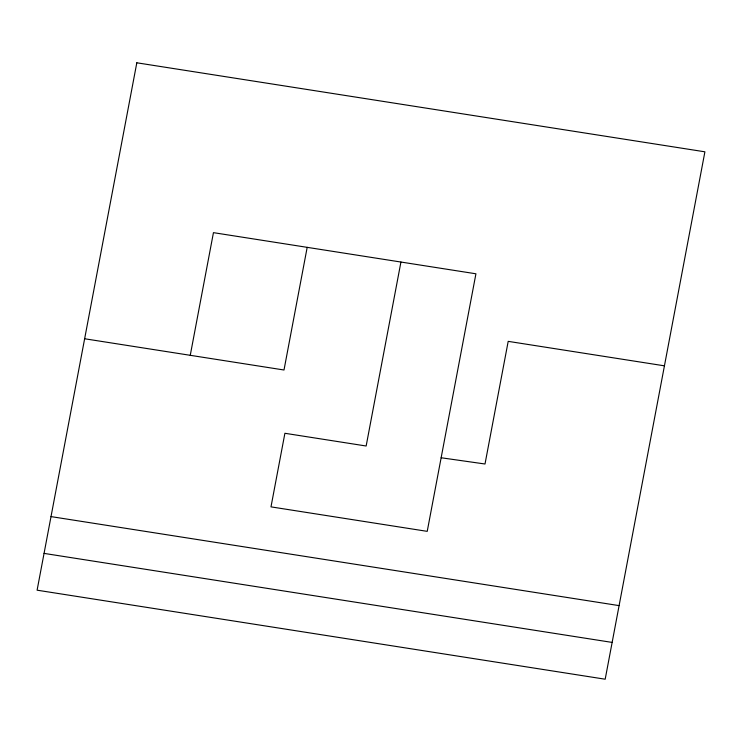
<?xml version="1.0" encoding="UTF-8"?>
<svg xmlns="http://www.w3.org/2000/svg" width="742" height="742" viewBox="0 0 742 742"><rect width="100%" height="100%" fill="white"/><g stroke="black" fill="none" stroke-linecap="round" stroke-linejoin="round"><path stroke-width="1.11" d="M190.258 355.307L213.446 232.654L475.928 273.789L427.225 531.355L270.988 506.869L284.9 433.282L366.149 446.007L400.93 262.037M307.188 247.346L284 369.998L84.634 338.76M441.147 457.758L485.008 464L508.196 341.357L664.433 365.834M51.013 516.599L619.097 605.62M44.056 553.393L612.141 642.414M136.816 62.792L37.1 590.187L605.184 679.208L704.9 151.813L136.816 62.792"/></g></svg>
